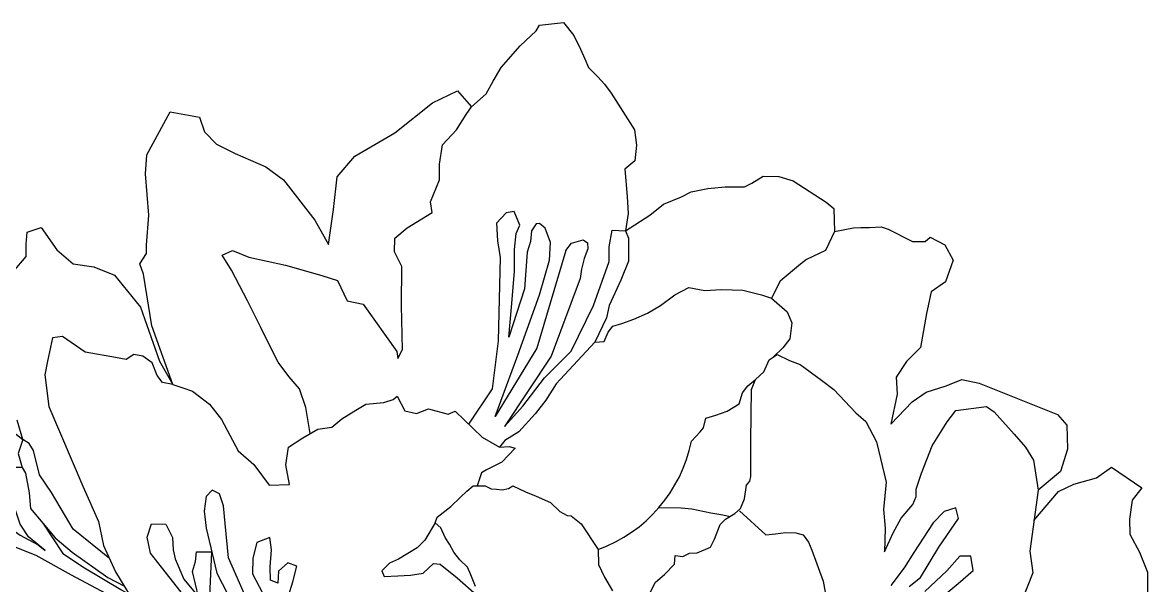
# Model space of a CAD drawing. Header units: millimetres. Extents: x 604785 to 1211550, y 1311006 to 2622648.
# Drawn here: x 605112.766 to 605113.389, y 1311076.318 to 1311076.629 of the extents above; entities that cross this region are included whole.
import ezdxf

# ---------------------------------------------------------------- set-up
doc = ezdxf.new("R2010")
doc.units = ezdxf.units.MM
doc.layers.add('elenarbi-free_blocks', color=7, linetype='Continuous')

# ---------------------------------------------------------------- blocks, each defined once
blk = doc.blocks.new('A$C69433AA9')
at = {"layer": 'elenarbi-free_blocks', "color": 222}
for points in [[(12.784, 21.231), (12.716, 21.616), (12.625, 21.896), (12.464, 22.077), (12.304, 22.294), (12.164, 22.573), (12.047, 22.806), (11.849, 23.206), (11.611, 23.66), (11.471, 23.884), (11.625, 23.954), (11.87, 23.856), (12.415, 23.737), (12.954, 23.584), (13.191, 23.507), (13.331, 23.206), (13.569, 23.157), (14.072, 22.452), (14.086, 22.347), (14.156, 22.48), (14.142, 23.137), (14.149, 23.716), (14.038, 23.933), (14.045, 24.136), (14.226, 24.289), (14.597, 24.52), (14.576, 24.68), (14.71, 25.007), (14.71, 25.237), (14.752, 25.524), (14.962, 25.747), (15.102, 25.978), (15.186, 26.089), (15.403, 26.285), (15.508, 26.474), (15.627, 26.676), (15.627, 26.676), (15.907, 26.999), (16.145, 27.223), (16.194, 27.307), (16.552, 27.345), (16.709, 27.154), (16.807, 26.948), (16.871, 26.806), (16.925, 26.678), (17.062, 26.536), (17.165, 26.428), (17.263, 26.296), (17.609, 25.751), (17.64, 25.523), (17.617, 25.288), (17.468, 25.163), (17.499, 24.755), (17.515, 24.505), (17.475, 24.246), (17.523, 24.136), (17.523, 23.796), (17.405, 23.514), (17.232, 23.138), (17.193, 22.95), (17.021, 22.589), (16.443, 21.968), (16.289, 21.726), (16.129, 21.522), (15.887, 21.258), (15.678, 21.126), (15.601, 21.026)], [(10.74, 21.96), (10.427, 22.835), (10.303, 23.6), (10.245, 23.753), (10.348, 23.911), (10.348, 24.035), (10.383, 24.477), (10.33, 25.092), (10.351, 25.378), (10.701, 26.014), (11.136, 25.939), (11.21, 25.717), (11.39, 25.537), (11.666, 25.399), (12.122, 25.198), (12.387, 25.007), (12.854, 24.403), (13.055, 24.043), (13.055, 24.043), (13.129, 24.562), (13.182, 25.05), (13.448, 25.357), (14.041, 25.706), (14.603, 26.151), (14.975, 26.331), (15.186, 26.089)], [(17.475, 24.246), (17.836, 24.478), (18.04, 24.642), (18.31, 24.751), (18.454, 24.826), (18.703, 24.876), (18.958, 24.901), (19.247, 24.901), (19.357, 24.956), (19.526, 25.06), (19.76, 25.055), (19.97, 24.99), (20.465, 24.671), (20.575, 24.577), (20.589, 24.238), (20.455, 23.954), (20.171, 23.82), (20.081, 23.75), (19.777, 23.496), (19.648, 23.247)], [(20.589, 24.238), (20.869, 24.293), (20.978, 24.298), (21.108, 24.298), (21.282, 24.308), (21.387, 24.273), (21.748, 24.088), (21.938, 24.088), (22.013, 24.152), (22.227, 24.038), (22.352, 23.809), (22.237, 23.49), (22.028, 23.341), (21.958, 23.017), (21.867, 22.511), (21.658, 22.302), (21.503, 22.068), (21.518, 21.819), (21.424, 21.37), (21.743, 21.704), (21.952, 21.844), (22.251, 21.943), (22.481, 22.033), (22.74, 21.978), (23.906, 21.516), (24.044, 21.353), (24.057, 20.996), (23.95, 20.664), (23.616, 20.391)], [(17.021, 22.589), (17.157, 22.602), (17.22, 22.737), (17.289, 22.829), (17.42, 22.868), (17.598, 22.934), (17.805, 23.023), (17.995, 23.138), (18.212, 23.292), (18.42, 23.404), (18.655, 23.357), (18.907, 23.373), (19.222, 23.362), (19.501, 23.294), (19.648, 23.247), (19.884, 23.042), (19.953, 22.879), (19.921, 22.638), (19.816, 22.507), (19.675, 22.368)], [(18.456, 21.117), (18.586, 21.258), (18.638, 21.314), (18.67, 21.462), (18.823, 21.504), (18.99, 21.564), (19.167, 21.671), (19.218, 21.838), (19.297, 21.94), (19.412, 22.036)], [(23.556, 19.936), (23.919, 20.367), (24.148, 20.478), (24.488, 20.572), (24.709, 20.73), (25.159, 20.422), (25.016, 20.241), (24.977, 19.957), (24.985, 19.736), (25.127, 19.468), (25.245, 19.168), (25.245, 18.814)], [(17.974, 20.13), (18.307, 20.127), (18.463, 20.109), (18.748, 20.049), (18.923, 20.021), (19.034, 19.999)]]:
    blk.add_lwpolyline(points, dxfattribs=at)
at = {"layer": 'elenarbi-free_blocks'}
for points in [[(16.588, 23.955), (16.3, 22.987), (16.157, 22.501), (15.538, 21.482), (15.871, 22.399), (16.196, 23.292), (16.346, 23.809), (16.359, 24.073), (16.282, 24.287), (16.198, 24.354), (16.148, 24.351), (16.078, 24.247), (16.064, 24.087), (16.014, 23.929), (15.971, 23.384), (15.741, 22.663), (15.779, 23.109), (15.824, 23.643), (15.824, 23.971), (15.847, 24.207), (15.903, 24.331), (15.82, 24.535), (15.7, 24.512), (15.557, 24.358), (15.569, 24.099), (15.61, 23.851), (15.583, 22.608), (15.493, 21.894), (15.14, 21.371)], [(15.675, 21.337), (15.95, 21.638), (16.268, 22.058), (16.667, 22.457), (16.999, 23.135), (17.232, 23.789), (17.232, 24.007), (17.276, 24.255), (17.475, 24.246)], [(16.588, 23.955), (16.67, 24.063), (16.844, 24.114), (16.911, 24.069), (16.914, 23.976), (16.859, 23.834), (16.823, 23.678), (16.799, 23.536), (16.37, 22.381), (15.675, 21.337)], [(9.795, 19.37), (9.255, 19.806), (8.931, 20.356), (8.754, 20.618), (8.663, 20.978), (8.602, 21.081), (8.504, 21.142), (8.437, 20.935), (8.498, 20.728), (8.547, 20.642), (8.602, 20.35), (8.62, 20.118), (8.986, 19.679), (9.242, 19.466), (9.773, 19.088), (10.017, 18.959)], [(10.254, 18.58), (9.231, 19.123), (8.706, 19.415), (8.162, 19.629), (7.943, 19.739), (7.741, 19.94), (7.747, 20.196), (7.973, 20.117), (8.107, 19.971), (8.467, 19.721), (8.736, 19.574), (8.839, 19.489), (8.589, 19.695), (8.467, 19.885), (8.394, 20.105), (8.302, 20.342), (8.29, 20.611), (8.29, 20.732), (8.497, 20.732)], [(12.477, 17.681), (12.003, 18.391), (11.566, 19.383), (11.518, 19.891), (11.492, 20.157), (11.433, 20.335), (11.324, 20.391), (11.236, 20.293), (11.207, 20.075), (11.236, 19.823), (11.395, 19.153), (11.934, 18.107), (12.322, 17.568), (11.911, 17.868), (11.436, 18.386), (11.119, 18.8), (11.032, 19.181), (11.075, 19.325), (11.089, 19.472), (11.32, 19.472)], [(22.19, 18.804), (22.428, 19.001), (22.649, 19.193), (22.614, 19.407), (22.451, 19.407), (22.26, 19.187), (21.929, 18.88)], [(21.697, 18.955), (21.865, 19.088), (22.138, 19.542), (22.434, 19.966), (22.394, 20.128), (22.22, 20.07), (22.057, 19.902), (21.767, 19.461), (21.622, 19.235), (21.424, 18.968)], [(8.803, 19.899), (9.103, 19.445), (9.422, 19.232), (9.966, 18.91), (10.092, 18.835)], [(12.203, 17.29), (11.393, 18.197), (10.569, 19.244), (10.405, 19.452), (10.354, 19.69), (10.421, 19.888), (10.632, 19.883), (10.732, 19.686), (10.741, 19.501), (10.774, 19.367), (10.9, 19.065), (11.119, 18.8)], [(12.461, 18.816), (12.526, 19.026), (12.585, 19.258), (12.45, 19.306), (12.31, 19.182), (12.299, 19.005), (12.192, 19.048), (12.186, 19.247), (12.208, 19.5), (12.181, 19.683), (11.987, 19.608), (11.928, 19.376), (11.922, 19.145), (12.121, 18.768)], [(11.278, 18.593), (11.32, 19.472)]]:
    blk.add_lwpolyline(points, dxfattribs=at)
at = {"layer": 'elenarbi-free_blocks', "color": 211}
for points in [[(8.294, 21.311), (8.504, 21.142), (8.423, 21.432)], [(8.36, 23.636), (8.554, 23.862), (8.554, 24.047), (8.57, 24.224), (8.78, 24.297), (9.014, 23.966), (9.256, 23.757), (9.562, 23.709), (9.869, 23.588), (10.256, 23.112), (10.538, 22.306), (10.74, 21.96), (10.885, 21.911), (11.03, 21.863), (11.283, 21.666), (11.461, 21.44), (11.711, 20.973), (11.945, 20.772), (12.171, 20.465), (12.171, 20.465), (12.477, 20.473), (12.421, 20.763), (12.461, 21.029), (12.671, 21.166), (12.897, 21.295), (13.106, 21.328), (13.252, 21.448), (13.461, 21.577), (13.611, 21.67), (13.88, 21.693), (14.016, 21.738), (14.078, 21.789), (14.191, 21.569), (14.367, 21.529), (14.542, 21.597), (14.837, 21.518), (14.939, 21.563), (15.341, 21.179), (15.601, 21.026), (15.743, 21.037), (15.833, 21.014), (15.635, 20.805), (15.409, 20.692), (15.335, 20.647), (15.266, 20.453)], [(10.74, 21.96), (10.585, 21.989), (10.507, 22.092), (10.429, 22.281), (10.292, 22.384), (10.156, 22.405), (10.045, 22.331), (9.884, 22.36), (9.436, 22.44), (9.094, 22.674), (8.947, 22.653), (8.873, 22.306), (8.831, 22.106), (8.894, 21.632), (9.4, 20.449), (9.632, 19.922), (9.706, 19.564), (9.885, 19.175), (10.149, 18.743)], [(15.245, 18.954), (15.173, 19.127), (15.125, 19.244), (15.012, 19.351), (14.921, 19.465), (14.855, 19.584), (14.793, 19.683), (14.726, 19.826), (14.645, 19.902), (14.674, 19.988), (14.878, 20.144), (15.021, 20.282), (15.112, 20.373), (15.207, 20.453), (15.326, 20.453), (15.388, 20.453), (15.478, 20.406), (15.554, 20.401), (15.64, 20.396), (15.735, 20.411), (15.797, 20.453), (15.987, 20.363), (16.144, 20.301), (16.358, 20.206), (16.358, 20.206), (16.501, 20.073), (16.606, 20.011), (16.667, 20.007), (16.815, 19.888), (17.069, 19.507), (17.074, 19.284), (17.164, 19.094), (17.283, 18.889)], [(17.83, 18.836), (17.921, 19.021), (18.054, 19.135), (18.206, 19.287), (18.216, 19.415), (18.33, 19.401), (18.43, 19.449), (18.544, 19.458), (18.741, 19.542), (18.803, 19.661), (18.884, 19.88), (18.965, 19.956), (19.103, 20.041), (19.188, 20.117), (19.245, 20.26), (19.279, 20.464), (19.326, 20.521), (19.34, 20.593), (19.341, 21.122), (19.352, 21.886), (19.412, 22.036), (19.537, 22.149), (19.615, 22.329), (19.735, 22.406), (19.915, 22.317), (20.076, 22.257), (20.394, 22.024), (20.579, 21.886), (20.902, 21.539), (21.052, 21.408), (21.214, 21.108), (21.356, 20.509), (21.318, 20.102), (21.339, 19.825), (21.331, 19.471), (21.461, 19.752), (21.579, 19.974), (21.755, 20.176), (21.801, 20.293), (21.801, 20.402), (21.883, 20.64), (22.038, 21.049), (22.266, 21.404), (22.394, 21.572), (22.85, 21.633), (22.965, 21.552), (23.26, 21.223), (23.428, 21.029), (23.549, 20.834), (23.616, 20.391), (23.496, 19.481), (23.537, 19.159), (23.382, 18.756)], [(19.173, 20.079), (19.567, 19.723), (19.709, 19.741), (19.856, 19.76), (20.013, 19.755), (20.118, 19.723), (20.201, 19.617), (20.247, 19.498), (20.416, 19.033), (20.475, 18.732)], [(14.645, 19.902), (14.489, 19.643), (14.376, 19.53), (14.095, 19.363), (13.962, 19.303), (13.848, 19.19), (13.882, 19.103), (14.089, 19.116), (14.276, 19.123), (14.463, 19.156), (14.616, 19.297), (14.716, 19.29), (14.97, 19.083), (15.264, 18.826)]]:
    blk.add_lwpolyline(points, dxfattribs=at)
at = {"layer": 'elenarbi-free_blocks', "color": 222}
blk.add_arc((16.335, 21.543), 2.164, 289.844, 348.6615, dxfattribs=at)

msp = doc.modelspace()

# ---------------------------------------------------------------- block references
at = {"xscale": 0.03718713462861212, "yscale": 0.03718713462861212, "zscale": 0.03718713462861212}
msp.add_blockref('A$C69433AA9', (605112.45024, 1311075.61208), dxfattribs=at)

doc.saveas('drawing.dxf')
